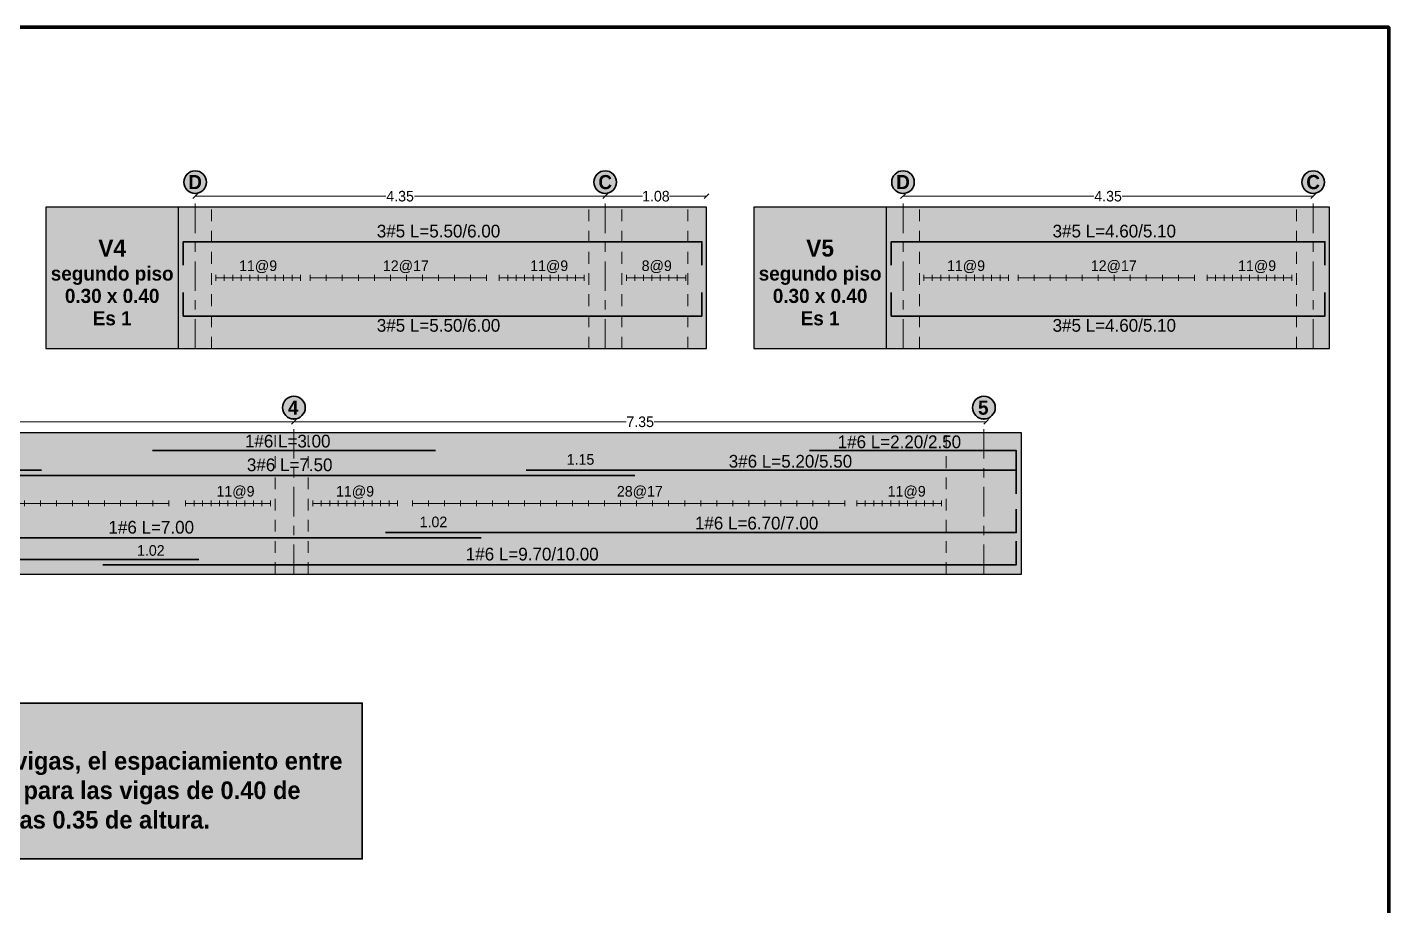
# Model space of a CAD drawing. Header units: metres. Extents: x 187 to 346, y 195 to 238.
# Drawn here: x 331.24 to 345.69, y 221.59 to 230.91 of the extents above; entities that cross this region are included whole.
import ezdxf
from ezdxf.enums import TextEntityAlignment as Align

# ---------------------------------------------------------------- set-up
doc = ezdxf.new("R2010")
doc.units = ezdxf.units.M
doc.linetypes.add('CENTER', pattern=[2, 1.25, -0.25, 0.25, -0.25])
doc.linetypes.add('HIDDEN', pattern=[0.375, 0.25, -0.125])
for name, color, linetype, lineweight, true_color in [('Achu-Sombra 3', 9, 'Continuous', 13, 0xc9c9c9), ('Achu-Sombra 4', 254, 'Continuous', 13, 0xe0e0e0), ('Achu-Sombra 5', 254, 'Continuous', 13, 0xe8e8e8)]:
    doc.layers.add(name, color=color, linetype=linetype, lineweight=lineweight, true_color=true_color)
for name, color, linetype, lineweight in [('Tex-Cuadros', 24, 'Continuous', 35), ('Tex-Tex', 8, 'Continuous', 25), ('¡Despiece-Cotas', 13, 'Continuous', 25), ('¡Despiece-Ejes-Linea', 30, 'CENTER', 9), ('¡Despiece-Estribos', 1, 'Continuous', 13), ('¡Despiece-Nudos', 7, 'HIDDEN', 9), ('¡Despiece-Refuerzo 1', 144, 'Continuous', 35), ('¡Despiece-T-refuerzo', 8, 'Continuous', 25), ('¡Despiece-Título', 7, 'Continuous', 25), ('¡Despiece-Vigas', 8, 'Continuous', 25), ('¡Ejes-Etiqueta', 1, 'Continuous', 30), ('¡Ejes-Linea', 8, 'CENTER', 9), ('¡Ejes-Texto', 7, 'Continuous', 25), ('¡Margen', 152, 'Continuous', 80)]:
    doc.layers.add(name, color=color, linetype=linetype, lineweight=lineweight)
doc.styles.add('Century Gothic', font='GOTHIC.TTF')
doc.styles.add('Century Gothic Gordas', font='GOTHICB.TTF')
doc.styles.add('Cotas', font='GOTHIC.TTF')
doc.dimstyles.new('NINGUNA', dxfattribs={"dimtxt": 0.1125, "dimasz": 0.065, "dimexe": 0.025, "dimexo": 0.075, "dimgap": 0.005, "dimtad": 0, "dimtoh": 1, "dimzin": 4, "dimdsep": 46, "dimtxsty": 'Cotas', "dimblk": 'OBLIQUE', "dimcen": 0, "dimse1": 1, "dimse2": 1, "dimclrd": 256, "dimclre": 256, "dimclrt": 256, "dimadec": 1, "dimazin": 0, "dimtfac": 1.333333, "dimtix": 1, "dimtofl": 0, "dimtmove": 2, "dimatfit": 0, "dimfxl": 1, "dimtolj": 1, "dimtzin": 0, "dimlwd": 9, "dimlwe": 9, "dimarcsym": 0})

# ---------------------------------------------------------------- blocks, each defined once
blk = doc.blocks.new('*U30')
blk.add_solid([(0, 0), (0.3, 0), (0, -2.25), (0.3, -2.25)])
blk = doc.blocks.new('*U22')
blk.add_solid([(0, 0), (10.499, 0), (0, -2.25), (10.499, -2.25)])
blk = doc.blocks.new('*U21')
blk.add_solid([(0, 0), (8.741, 0), (0, -2.25), (8.741, -2.25)])
blk = doc.blocks.new('*U23')
blk.add_solid([(0, 0), (1.2, 0), (0, -2.25), (1.2, -2.25)])
blk = doc.blocks.new('*U12')
blk.add_solid([(0, 0), (0.525, 0), (0, -2.25), (0.525, -2.25)])
blk = doc.blocks.new('Etiqueta Ejes')
at = {"layer": '¡Ejes-Etiqueta', "true_color": 0xe0e0e0}
h = blk.add_hatch(color=254, dxfattribs=at)
h.dxf.hatch_style = 1
edge = h.paths.add_edge_path()
edge.add_arc((0, 0), 0.12, 0, 360)
at = {"layer": '¡Ejes-Etiqueta'}
blk.add_circle((0, 0), 0.12, dxfattribs=at)
blk = doc.blocks.new('_Oblique')
at = {"color": 0, "linetype": 'ByBlock', "lineweight": -2}
blk.add_line((-0.5, -0.5), (0.5, 0.5), dxfattribs=at)
blk = doc.blocks.new('*D413')
at = {"layer": 'Defpoints', "color": 0, "transparency": 16777216}
for p in [(334.073, 226.754), (334.073, 226.723), (341.422, 226.754)]:
    blk.add_point(p, dxfattribs=at)
at = {"layer": '¡Despiece-Cotas', "lineweight": 9, "transparency": 16777216}
for p, q in [((334.073, 226.723), (337.6, 226.723)), ((341.422, 226.723), (337.895, 226.723))]:
    blk.add_line(p, q, dxfattribs=at)
at = {"layer": '¡Despiece-Cotas', "lineweight": 9, "transparency": 16777216, "xscale": 0.05, "yscale": 0.05, "zscale": 0.05, "rotation": 180}
blk.add_blockref('_Oblique', (334.073, 226.723), dxfattribs=at)
at = {"layer": '¡Despiece-Cotas', "lineweight": 9, "transparency": 16777216, "xscale": 0.05, "yscale": 0.05, "zscale": 0.05}
blk.add_blockref('_Oblique', (341.422, 226.723), dxfattribs=at)
at = {"layer": '¡Despiece-Cotas', "transparency": 16777216, "insert": (337.748, 226.723), "char_height": 0.1125, "attachment_point": 5, "style": 'Cotas'}
blk.add_mtext('\\A1;7.35', dxfattribs=at)
blk = doc.blocks.new('*D414')
at = {"layer": 'Defpoints', "color": 0, "transparency": 16777216}
for p in [(327.891, 226.754), (334.073, 226.754), (334.073, 226.723)]:
    blk.add_point(p, dxfattribs=at)
at = {"layer": '¡Despiece-Cotas', "lineweight": 9, "transparency": 16777216}
for p, q in [((327.891, 226.723), (330.833, 226.723)), ((334.073, 226.723), (331.131, 226.723))]:
    blk.add_line(p, q, dxfattribs=at)
at = {"layer": '¡Despiece-Cotas', "lineweight": 9, "transparency": 16777216, "xscale": 0.05, "yscale": 0.05, "zscale": 0.05, "rotation": 180}
blk.add_blockref('_Oblique', (327.891, 226.723), dxfattribs=at)
at = {"layer": '¡Despiece-Cotas', "lineweight": 9, "transparency": 16777216, "xscale": 0.05, "yscale": 0.05, "zscale": 0.05}
blk.add_blockref('_Oblique', (334.073, 226.723), dxfattribs=at)
at = {"layer": '¡Despiece-Cotas', "transparency": 16777216, "insert": (330.982, 226.723), "char_height": 0.1125, "attachment_point": 5, "style": 'Cotas'}
blk.add_mtext('\\A1;6.18', dxfattribs=at)
blk = doc.blocks.new('*D417')
at = {"layer": 'Defpoints', "color": 0, "transparency": 16777216}
for p in [(336.538, 226.323), (336.538, 226.21), (337.692, 226.154)]:
    blk.add_point(p, dxfattribs=at)
at = {"layer": '¡Despiece-Cotas', "transparency": 16777216, "insert": (337.115, 226.323), "char_height": 0.1125, "attachment_point": 5, "style": 'Cotas'}
blk.add_mtext('\\A1;1.15', dxfattribs=at)
blk = doc.blocks.new('*D419')
at = {"layer": 'Defpoints', "color": 0, "transparency": 16777216}
for p in [(332.043, 225.357), (332.043, 225.206), (333.064, 225.263)]:
    blk.add_point(p, dxfattribs=at)
at = {"layer": '¡Despiece-Cotas', "transparency": 16777216, "insert": (332.554, 225.357), "char_height": 0.1125, "attachment_point": 5, "style": 'Cotas'}
blk.add_mtext('\\A1;1.02', dxfattribs=at)
blk = doc.blocks.new('*D420')
at = {"layer": 'Defpoints', "color": 0, "transparency": 16777216}
for p in [(335.046, 225.66), (335.046, 225.548), (336.061, 225.491)]:
    blk.add_point(p, dxfattribs=at)
at = {"layer": '¡Despiece-Cotas', "transparency": 16777216, "insert": (335.554, 225.66), "char_height": 0.1125, "attachment_point": 5, "style": 'Cotas'}
blk.add_mtext('\\A1;1.02', dxfattribs=at)
blk = doc.blocks.new('*D422')
at = {"layer": 'Defpoints', "color": 0, "transparency": 16777216}
for p in [(331.394, 226.323), (331.394, 226.21), (330.189, 226.154)]:
    blk.add_point(p, dxfattribs=at)
at = {"layer": '¡Despiece-Cotas', "transparency": 16777216, "insert": (330.792, 226.323), "char_height": 0.1125, "attachment_point": 5, "style": 'Cotas'}
blk.add_mtext('\\A1;1.20', dxfattribs=at)
blk = doc.blocks.new('*U27')
blk.add_solid([(0, 0), (6.005, 0), (0, -2.25), (6.005, -2.25)])
blk = doc.blocks.new('*U7')
blk.add_solid([(0, 0), (2.115, 0), (0, -2.25), (2.115, -2.25)])
blk = doc.blocks.new('*U29')
blk.add_solid([(0, 0), (1.051, 0), (0, -2.25), (1.051, -2.25)])
blk = doc.blocks.new('Fleje despiece')
at = {"layer": '¡Despiece-Estribos'}
blk.add_line((0, 0.045375), (0, -0.045375), dxfattribs=at)
blk = doc.blocks.new('*U195')
at = {"layer": '¡Despiece-Estribos', "xscale": 0.6666666666666665, "yscale": 0.6666666666666665, "zscale": 0.6666666666666665}
blk.add_blockref('Fleje despiece', (0, 0), dxfattribs=at)
blk = doc.blocks.new('*U196')
at = {"layer": '¡Despiece-Estribos', "color": 0, "linetype": 'ByBlock', "lineweight": -2, "transparency": 16777216}
for p in [(0, 0), (0.09, 0), (0.18, 0), (0.27, 0), (0.36, 0), (0.45, 0), (0.54, 0), (0.63, 0)]:
    blk.add_blockref('*U195', p, dxfattribs=at)
blk = doc.blocks.new('*D407')
at = {"layer": 'Defpoints', "color": 0, "transparency": 16777216}
for p in [(337.377, 229.148), (338.453, 229.118), (338.453, 229.002)]:
    blk.add_point(p, dxfattribs=at)
at = {"layer": '¡Despiece-Cotas', "lineweight": 9, "transparency": 16777216}
for p, q in [((337.377, 229.118), (337.772, 229.118)), ((338.453, 229.118), (338.058, 229.118))]:
    blk.add_line(p, q, dxfattribs=at)
at = {"layer": '¡Despiece-Cotas', "lineweight": 9, "transparency": 16777216, "xscale": 0.05, "yscale": 0.05, "zscale": 0.05, "rotation": 180}
blk.add_blockref('_Oblique', (337.377, 229.118), dxfattribs=at)
at = {"layer": '¡Despiece-Cotas', "lineweight": 9, "transparency": 16777216, "xscale": 0.05, "yscale": 0.05, "zscale": 0.05}
blk.add_blockref('_Oblique', (338.453, 229.118), dxfattribs=at)
at = {"layer": '¡Despiece-Cotas', "transparency": 16777216, "insert": (337.915, 229.118), "char_height": 0.1125, "attachment_point": 5, "style": 'Cotas'}
blk.add_mtext('\\A1;1.08', dxfattribs=at)
blk = doc.blocks.new('*D372')
at = {"layer": 'Defpoints', "color": 0, "transparency": 16777216}
for p in [(337.377, 229.118), (333.024, 229.002), (337.377, 229.002)]:
    blk.add_point(p, dxfattribs=at)
at = {"layer": '¡Despiece-Cotas', "lineweight": 9, "transparency": 16777216}
for p, q in [((333.024, 229.118), (335.049, 229.118)), ((337.377, 229.118), (335.352, 229.118))]:
    blk.add_line(p, q, dxfattribs=at)
at = {"layer": '¡Despiece-Cotas', "lineweight": 9, "transparency": 16777216, "xscale": 0.05, "yscale": 0.05, "zscale": 0.05, "rotation": 180}
blk.add_blockref('_Oblique', (333.024, 229.118), dxfattribs=at)
at = {"layer": '¡Despiece-Cotas', "lineweight": 9, "transparency": 16777216, "xscale": 0.05, "yscale": 0.05, "zscale": 0.05}
blk.add_blockref('_Oblique', (337.377, 229.118), dxfattribs=at)
at = {"layer": '¡Despiece-Cotas', "transparency": 16777216, "insert": (335.2, 229.118), "char_height": 0.1125, "attachment_point": 5, "style": 'Cotas'}
blk.add_mtext('\\A1;4.35', dxfattribs=at)
blk = doc.blocks.new('*U193')
at = {"layer": '¡Despiece-Estribos', "xscale": 0.6666666666666665, "yscale": 0.6666666666666665, "zscale": 0.6666666666666665}
blk.add_blockref('Fleje despiece', (0, 0), dxfattribs=at)
blk = doc.blocks.new('*U194')
at = {"layer": '¡Despiece-Estribos', "color": 0, "linetype": 'ByBlock', "lineweight": -2, "transparency": 16777216}
for p in [(0, 0), (0.09, 0), (0.18, 0), (0.27, 0), (0.36, 0), (0.45, 0), (0.54, 0), (0.63, 0), (0.72, 0), (0.81, 0), (0.9, 0)]:
    blk.add_blockref('*U193', p, dxfattribs=at)
blk = doc.blocks.new('*U223')
at = {"layer": '¡Despiece-Estribos', "xscale": 0.6666666666666665, "yscale": 0.6666666666666665, "zscale": 0.6666666666666665}
blk.add_blockref('Fleje despiece', (0, 0), dxfattribs=at)
blk = doc.blocks.new('*U224')
at = {"layer": '¡Despiece-Estribos', "color": 0, "linetype": 'ByBlock', "lineweight": -2, "transparency": 16777216}
for p in [(0, 0), (0.09, 0), (0.18, 0), (0.27, 0), (0.36, 0), (0.45, 0), (0.54, 0), (0.63, 0), (0.72, 0), (0.81, 0), (0.9, 0)]:
    blk.add_blockref('*U223', p, dxfattribs=at)
blk = doc.blocks.new('*U197')
at = {"layer": '¡Despiece-Estribos', "xscale": 0.6666666666666665, "yscale": 0.6666666666666665, "zscale": 0.6666666666666665}
blk.add_blockref('Fleje despiece', (0, 0), dxfattribs=at)
blk = doc.blocks.new('*U198')
at = {"layer": '¡Despiece-Estribos', "color": 0, "linetype": 'ByBlock', "lineweight": -2, "transparency": 16777216}
for p in [(0, 0), (0.17, 0), (0.34, 0), (0.51, 0), (0.68, 0), (0.85, 0), (1.02, 0), (1.19, 0), (1.36, 0), (1.53, 0), (1.7, 0), (1.87, 0)]:
    blk.add_blockref('*U197', p, dxfattribs=at)
blk = doc.blocks.new('*D373')
at = {"layer": 'Defpoints', "color": 0, "transparency": 16777216}
for p in [(344.891, 229.118), (340.538, 229.002), (344.891, 229.002)]:
    blk.add_point(p, dxfattribs=at)
at = {"layer": '¡Despiece-Cotas', "lineweight": 9, "transparency": 16777216}
for p, q in [((340.538, 229.118), (342.563, 229.118)), ((344.891, 229.118), (342.866, 229.118))]:
    blk.add_line(p, q, dxfattribs=at)
at = {"layer": '¡Despiece-Cotas', "lineweight": 9, "transparency": 16777216, "xscale": 0.05, "yscale": 0.05, "zscale": 0.05, "rotation": 180}
blk.add_blockref('_Oblique', (340.538, 229.118), dxfattribs=at)
at = {"layer": '¡Despiece-Cotas', "lineweight": 9, "transparency": 16777216, "xscale": 0.05, "yscale": 0.05, "zscale": 0.05}
blk.add_blockref('_Oblique', (344.891, 229.118), dxfattribs=at)
at = {"layer": '¡Despiece-Cotas', "transparency": 16777216, "insert": (342.715, 229.118), "char_height": 0.1125, "attachment_point": 5, "style": 'Cotas'}
blk.add_mtext('\\A1;4.35', dxfattribs=at)
blk = doc.blocks.new('*U225')
at = {"layer": '¡Despiece-Estribos', "xscale": 0.6666666666666665, "yscale": 0.6666666666666665, "zscale": 0.6666666666666665}
blk.add_blockref('Fleje despiece', (0, 0), dxfattribs=at)
blk = doc.blocks.new('*U226')
at = {"layer": '¡Despiece-Estribos', "color": 0, "linetype": 'ByBlock', "lineweight": -2, "transparency": 16777216}
for p in [(0, 0), (0.09, 0), (0.18, 0), (0.27, 0), (0.36, 0), (0.45, 0), (0.54, 0), (0.63, 0), (0.72, 0), (0.81, 0), (0.9, 0)]:
    blk.add_blockref('*U225', p, dxfattribs=at)
blk = doc.blocks.new('*U229')
at = {"layer": '¡Despiece-Estribos', "xscale": 0.6666666666666665, "yscale": 0.6666666666666665, "zscale": 0.6666666666666665}
blk.add_blockref('Fleje despiece', (0, 0), dxfattribs=at)
blk = doc.blocks.new('*U230')
at = {"layer": '¡Despiece-Estribos', "color": 0, "linetype": 'ByBlock', "lineweight": -2, "transparency": 16777216}
for p in [(0, 0), (0.09, 0), (0.18, 0), (0.27, 0), (0.36, 0), (0.45, 0), (0.54, 0), (0.63, 0), (0.72, 0), (0.81, 0), (0.9, 0)]:
    blk.add_blockref('*U229', p, dxfattribs=at)
blk = doc.blocks.new('*U227')
at = {"layer": '¡Despiece-Estribos', "xscale": 0.6666666666666665, "yscale": 0.6666666666666665, "zscale": 0.6666666666666665}
blk.add_blockref('Fleje despiece', (0, 0), dxfattribs=at)
blk = doc.blocks.new('*U228')
at = {"layer": '¡Despiece-Estribos', "color": 0, "linetype": 'ByBlock', "lineweight": -2, "transparency": 16777216}
for p in [(0, 0), (0.17, 0), (0.34, 0), (0.51, 0), (0.68, 0), (0.85, 0), (1.02, 0), (1.19, 0), (1.36, 0), (1.53, 0), (1.7, 0), (1.87, 0)]:
    blk.add_blockref('*U227', p, dxfattribs=at)
blk = doc.blocks.new('*U215')
at = {"layer": '¡Despiece-Estribos', "xscale": 0.6666666666666665, "yscale": 0.6666666666666665, "zscale": 0.6666666666666665}
blk.add_blockref('Fleje despiece', (0, 0), dxfattribs=at)
blk = doc.blocks.new('*U216')
at = {"layer": '¡Despiece-Estribos', "color": 0, "linetype": 'ByBlock', "lineweight": -2, "transparency": 16777216}
for p in [(0, 0), (0.09, 0), (0.18, 0), (0.27, 0), (0.36, 0), (0.45, 0), (0.54, 0), (0.63, 0), (0.72, 0), (0.81, 0), (0.9, 0)]:
    blk.add_blockref('*U215', p, dxfattribs=at)
blk = doc.blocks.new('*U217')
at = {"layer": '¡Despiece-Estribos', "xscale": 0.6666666666666665, "yscale": 0.6666666666666665, "zscale": 0.6666666666666665}
blk.add_blockref('Fleje despiece', (0, 0), dxfattribs=at)
blk = doc.blocks.new('*U218')
at = {"layer": '¡Despiece-Estribos', "color": 0, "linetype": 'ByBlock', "lineweight": -2, "transparency": 16777216}
for p in [(0, 0), (0.09, 0), (0.18, 0), (0.27, 0), (0.36, 0), (0.45, 0), (0.54, 0), (0.63, 0), (0.72, 0), (0.81, 0), (0.9, 0)]:
    blk.add_blockref('*U217', p, dxfattribs=at)
blk = doc.blocks.new('*U231')
at = {"layer": '¡Despiece-Estribos', "xscale": 0.6666666666666665, "yscale": 0.6666666666666665, "zscale": 0.6666666666666665}
blk.add_blockref('Fleje despiece', (0, 0), dxfattribs=at)
blk = doc.blocks.new('*U232')
at = {"layer": '¡Despiece-Estribos', "color": 0, "linetype": 'ByBlock', "lineweight": -2, "transparency": 16777216}
for p in [(0, 0), (0.09, 0), (0.18, 0), (0.27, 0), (0.36, 0), (0.45, 0), (0.54, 0), (0.63, 0), (0.72, 0), (0.81, 0), (0.9, 0)]:
    blk.add_blockref('*U231', p, dxfattribs=at)
blk = doc.blocks.new('*U233')
at = {"layer": '¡Despiece-Estribos', "xscale": 0.6666666666666665, "yscale": 0.6666666666666665, "zscale": 0.6666666666666665}
blk.add_blockref('Fleje despiece', (0, 0), dxfattribs=at)
blk = doc.blocks.new('*U234')
at = {"layer": '¡Despiece-Estribos', "color": 0, "linetype": 'ByBlock', "lineweight": -2, "transparency": 16777216}
for p in [(0, 0), (0.17, 0), (0.34, 0), (0.51, 0), (0.68, 0), (0.85, 0), (1.02, 0), (1.19, 0), (1.36, 0), (1.53, 0), (1.7, 0), (1.87, 0), (2.04, 0), (2.21, 0), (2.38, 0), (2.55, 0), (2.72, 0), (2.89, 0), (3.06, 0), (3.23, 0), (3.4, 0), (3.57, 0)]:
    blk.add_blockref('*U233', p, dxfattribs=at)
blk = doc.blocks.new('*U235')
at = {"layer": '¡Despiece-Estribos', "xscale": 0.6666666666666665, "yscale": 0.6666666666666665, "zscale": 0.6666666666666665}
blk.add_blockref('Fleje despiece', (0, 0), dxfattribs=at)
blk = doc.blocks.new('*U236')
at = {"layer": '¡Despiece-Estribos', "color": 0, "linetype": 'ByBlock', "lineweight": -2, "transparency": 16777216}
for p in [(0, 0), (0.17, 0), (0.34, 0), (0.51, 0), (0.68, 0), (0.85, 0), (1.02, 0), (1.19, 0), (1.36, 0), (1.53, 0), (1.7, 0), (1.87, 0), (2.04, 0), (2.21, 0), (2.38, 0), (2.55, 0), (2.72, 0), (2.89, 0), (3.06, 0), (3.23, 0), (3.4, 0), (3.57, 0), (3.74, 0), (3.91, 0), (4.08, 0), (4.25, 0), (4.42, 0), (4.59, 0)]:
    blk.add_blockref('*U235', p, dxfattribs=at)

msp = doc.modelspace()

# ---------------------------------------------------------------- linework, layer by layer
at = {"layer": 'Achu-Sombra 5'}
msp.add_solid([(327.3483, 222.0837), (327.3483, 223.7377), (334.7974, 222.0837), (334.7974, 223.7377)], dxfattribs=at)
at = {"layer": 'Tex-Cuadros'}
msp.add_lwpolyline([(327.3483, 222.0837), (327.3483, 223.7377), (334.7974, 223.7377), (334.7974, 222.0837)], close=True, dxfattribs=at)
at = {"layer": '¡Despiece-Ejes-Linea', "ltscale": 0.25}
for p, q in [((333.0238, 227.5018), (333.0238, 229.1484)), ((337.377, 227.5018), (337.377, 229.1484)), ((340.5382, 227.5018), (340.5382, 229.1484)), ((344.8914, 227.5018), (344.8914, 229.1484))]:
    msp.add_line(p, q, dxfattribs=at)
at = {"layer": '¡Despiece-Estribos'}
for p, q in [((334.1439, 228.2518), (333.2439, 228.2518)), ((336.1165, 228.2518), (334.2465, 228.2518)), ((337.152, 228.2518), (336.252, 228.2518)), ((338.232, 228.2518), (337.602, 228.2518)), ((341.6583, 228.2518), (340.7583, 228.2518)), ((343.6309, 228.2518), (341.7609, 228.2518)), ((344.6664, 228.2518), (343.7664, 228.2518)), ((332.7435, 225.8574), (329.1735, 225.8574)), ((333.8229, 225.8574), (332.9229, 225.8574)), ((335.1729, 225.8574), (334.2729, 225.8574)), ((339.9206, 225.8574), (335.3306, 225.8574)), ((340.9471, 225.8574), (340.0471, 225.8574))]:
    msp.add_line(p, q, dxfattribs=at)
at = {"layer": '¡Despiece-Nudos', "ltscale": 0.5}
for p, q in [((333.1988, 227.5018), (333.1988, 229.0018)), ((337.202, 227.5018), (337.202, 229.0018)), ((337.552, 227.5018), (337.552, 229.0018)), ((338.2529, 227.5018), (338.2529, 229.0018)), ((338.2529, 227.5018), (338.2529, 229.0018)), ((340.7132, 227.5018), (340.7132, 229.0018)), ((344.7164, 227.5018), (344.7164, 229.0018)), ((345.0664, 227.5018), (345.0664, 229.0018)), ((333.8729, 225.1074), (333.8729, 226.6074)), ((334.2229, 225.1074), (334.2229, 226.6074)), ((340.9971, 225.1074), (340.9971, 226.6074))]:
    msp.add_line(p, q, dxfattribs=at)
at = {"layer": '¡Despiece-Refuerzo 1'}
for p, q in [((332.5713, 226.4177), (335.5745, 226.4177)), ((331.3939, 226.2105), (323.8906, 226.2105)), ((337.6924, 226.1535), (330.1893, 226.1535)), ((329.063, 225.4906), (336.0612, 225.4906)), ((325.5687, 225.2628), (333.0644, 225.2628)), ((332.0432, 225.2058), (341.7408, 225.2058))]:
    msp.add_line(p, q, dxfattribs=at)
for points in [[(338.4029, 228.3849), (338.4029, 228.6349), (332.8988, 228.6349), (332.8988, 228.3849)], [(345.0164, 228.3849), (345.0164, 228.6349), (340.4132, 228.6349), (340.4132, 228.3849)], [(338.4029, 228.0964), (338.4029, 227.8464), (332.8988, 227.8464), (332.8988, 228.0964)], [(345.0164, 228.0964), (345.0164, 227.8464), (340.4132, 227.8464), (340.4132, 228.0964)], [(339.5451, 226.4185), (341.7408, 226.4185), (341.7408, 226.1685)], [(336.5378, 226.2105), (341.7408, 226.2105), (341.7408, 225.9605)], [(335.0458, 225.5476), (341.7408, 225.5476), (341.7408, 225.7976)], [(337.4005, 225.2058), (341.7408, 225.2058), (341.7408, 225.4558)]]:
    msp.add_lwpolyline(points, dxfattribs=at)
at = {"layer": '¡Despiece-Vigas'}
for p, q in [((332.8488, 227.5018), (332.8488, 229.0018)), ((332.8488, 227.5018), (332.8488, 229.0018)), ((340.3632, 227.5018), (340.3632, 229.0018)), ((340.3632, 227.5018), (340.3632, 229.0018))]:
    msp.add_line(p, q, dxfattribs=at)
for points in [[(331.4385, 227.5018), (338.4529, 227.5018), (338.4529, 229.0018), (331.4385, 229.0018)], [(338.9529, 227.5018), (345.0664, 227.5018), (345.0664, 229.0018), (338.9529, 229.0018)], [(319.4294, 225.1074), (341.7971, 225.1074), (341.7971, 226.6074), (319.4294, 226.6074)]]:
    msp.add_lwpolyline(points, close=True, dxfattribs=at)
at = {"layer": '¡Ejes-Linea', "ltscale": 0.25}
for p, q in [((334.0729, 225.1074), (334.0729, 226.754)), ((341.3971, 225.1074), (341.3971, 226.754))]:
    msp.add_line(p, q, dxfattribs=at)
at = {"layer": '¡Margen', "flags": 128}
msp.add_lwpolyline([(345.6943, 194.7978), (345.6943, 230.9122), (295.4443, 230.9122), (295.4443, 194.7978)], close=True, dxfattribs=at)

# ---------------------------------------------------------------- block references
at = {"layer": 'Achu-Sombra 3', "yscale": 0.6666666666666665, "zscale": 0.6666666666666665}
for name, p, xscale in [('*U12', (333.1988, 229.0018), -0.6666666666666665), ('*U12', (337.552, 229.0018), -0.6666666666666665), ('*U30', (338.4529, 229.0018), -0.6666666666666665), ('*U12', (340.7132, 229.0018), -0.6666666666666665), ('*U12', (345.0664, 229.0018), -0.6666666666666665), ('*U12', (333.8729, 226.6074), 0.6666666666666665), ('*U23', (340.9971, 226.6074), 0.6666666666666665)]:
    msp.add_blockref(name, p, dxfattribs=dict(at, xscale=xscale))
at = {"layer": 'Achu-Sombra 4', "yscale": 0.6666666666666665, "zscale": 0.6666666666666665}
for name, p, xscale in [('*U27', (333.1988, 229.0018), 0.6666666666666665), ('*U29', (337.552, 229.0018), 0.6666666666666665), ('*U27', (340.7132, 229.0018), 0.6666666666666665), ('*U21', (333.8729, 226.6074), -0.6666666666666665), ('*U22', (340.9971, 226.6074), -0.6666666666666665)]:
    msp.add_blockref(name, p, dxfattribs=dict(at, xscale=xscale))
at = {"layer": 'Achu-Sombra 5', "xscale": 0.6666666666666665, "yscale": 0.6666666666666665, "zscale": 0.6666666666666665}
for p in [(331.4385, 229.0018), (338.9529, 229.0018)]:
    msp.add_blockref('*U7', p, dxfattribs=at)
at = {"layer": '¡Despiece-Estribos'}
for name, p in [('*U224', (333.2439, 228.2518)), ('*U198', (334.2465, 228.2518)), ('*U194', (336.252, 228.2518)), ('*U196', (337.602, 228.2518)), ('*U230', (340.7583, 228.2518)), ('*U228', (341.7609, 228.2518)), ('*U226', (343.7664, 228.2518)), ('*U234', (329.1735, 225.8574)), ('*U218', (332.9229, 225.8574)), ('*U232', (334.2729, 225.8574)), ('*U236', (335.3306, 225.8574)), ('*U216', (340.0471, 225.8574))]:
    msp.add_blockref(name, p, dxfattribs=at)
at = {"layer": '¡Ejes-Etiqueta'}
for p in [(333.0238, 229.2684), (337.377, 229.2684), (340.5382, 229.2684), (344.8914, 229.2684)]:
    msp.add_blockref('Etiqueta Ejes', p, dxfattribs=at)
at = {"layer": '¡Ejes-Etiqueta', "xscale": -1}
for p in [(334.0729, 226.874), (341.3971, 226.874)]:
    msp.add_blockref('Etiqueta Ejes', p, dxfattribs=at)

# ---------------------------------------------------------------- texts
at = {"layer": 'Tex-Tex', "insert": (327.7462, 223.5311), "char_height": 0.1875, "attachment_point": 1, "style": 'Century Gothic'}
msp.add_mtext_dynamic_manual_height_columns('{\\fCentury Gothic|b1|i0|c0|p34;Nota: \\PEn las zonas de traslapo de vigas, el espaciamiento entre flejes se debe ajustar a 9 cm para las vigas de 0.40 de altura o a 7.5 cm para las vigas 0.35 de altura.}', width=7.051278, gutter_width=0.625, heights=[1.7603], dxfattribs=at)
at = {"layer": '¡Despiece-Estribos', "style": 'Century Gothic'}
for s, p in [('11@9', (333.6926, 228.3242)), ('12@17', (335.2613, 228.3242)), ('11@9', (336.7821, 228.3242)), ('8@9', (337.9241, 228.3242)), ('11@9', (341.2071, 228.3242)), ('12@17', (342.7757, 228.3242)), ('11@9', (344.2965, 228.3242)), ('11@9', (333.453, 225.9299)), ('11@9', (334.7216, 225.9299)), ('28@17', (337.7451, 225.9299)), ('11@9', (340.5772, 225.9299))]:
    msp.add_text(s, height=0.1125, rotation=0.00299, dxfattribs=at).set_placement(p, align=Align.CENTER)
at = {"layer": '¡Despiece-T-refuerzo', "style": 'Century Gothic'}
for s, rotation, p in [('3#5 L=5.50/6.00', 0.00299, (335.6077, 228.6809)), ('3#5 L=4.60/5.10', 0.00299, (342.781, 228.6809)), ('3#5 L=5.50/6.00', 359.99701, (335.6077, 227.6799)), ('3#5 L=4.60/5.10', 359.99701, (342.7809, 227.6799)), ('1#6 L=3.00', 0.00299, (334.0069, 226.4509)), ('1#6 L=2.20/2.50', 359.99701, (340.4996, 226.4434)), ('3#6 L=7.50', 359.99701, (334.0278, 226.1996)), ('3#6 L=5.20/5.50', 359.99701, (339.3434, 226.2372)), ('1#6 L=7.00', 0.00299, (332.5585, 225.5367)), ('1#6 L=6.70/7.00', 359.99701, (338.984, 225.5808)), ('1#6 L=9.70/10.00', 0.00299, (336.6024, 225.2519))]:
    msp.add_text(s, height=0.135, rotation=rotation, dxfattribs=at).set_placement(p, align=Align.CENTER)
at = {"layer": '¡Despiece-Título', "char_height": 0.3, "attachment_point": 5, "style": 'Century Gothic Gordas'}
for s, insert in [('\\pxsm0.95;{\\H0.6x;V4\\H1.25001x;\\P\\H0.66666x;segundo piso\\P0.30 x 0.40\\P\\ps*;Es 1}', (332.1436, 228.2018)), ('\\pxsm0.95;{\\H0.6x;V5\\H1.25001x;\\P\\H0.66666x;segundo piso\\P0.30 x 0.40\\P\\ps*;Es 1}', (339.6581, 228.2018))]:
    msp.add_mtext_dynamic_manual_height_columns(s, width=2.583588, gutter_width=0.625, heights=[0], dxfattribs=dict(at, insert=insert))
at = {"layer": '¡Ejes-Texto', "style": 'Century Gothic Gordas'}
for s, p in [('D', (333.0238, 229.2684)), ('C', (337.377, 229.2684)), ('D', (340.5382, 229.2684)), ('C', (344.8914, 229.2684))]:
    msp.add_text(s, height=0.15, dxfattribs=at).set_placement(p, align=Align.MIDDLE_CENTER)
for s, p in [('4', (334.0651, 226.874)), ('5', (341.39, 226.874))]:
    msp.add_text(s, height=0.15, rotation=360, dxfattribs=at).set_placement(p, align=Align.MIDDLE_CENTER)

# ---------------------------------------------------------------- dimensions: what is measured, and where the dimension line sits
at = {"layer": '¡Despiece-Cotas'}
for base, p1, p2, override, picture, middle in [((337.377, 229.1179), (333.0238, 229.0018), (337.377, 229.0018), {"dimasz": 0.05}, '*D372', (335.2004, 229.1179)), ((338.4529, 229.1179), (337.377, 229.1484), (338.4529, 229.0018), {"dimtxt": 0.1125, "dimasz": 0.05}, '*D407', (337.915, 229.1179)), ((344.8914, 229.1179), (340.5382, 229.0018), (344.8914, 229.0018), {"dimasz": 0.05}, '*D373', (342.7148, 229.1179)), ((334.0729, 226.7235), (327.8907, 226.754), (334.0729, 226.754), {"dimtxt": 0.1125, "dimasz": 0.05}, '*D414', (330.9818, 226.7235))]:
    dim = msp.add_linear_dim(base=base, p1=p1, p2=p2, dimstyle='NINGUNA', override=override, dxfattribs=at)
    dim.commit()
    dim.dimension.update_dxf_attribs({"geometry": picture, "text_midpoint": middle})
for base, p1, p2, override, picture, middle in [((334.0729, 226.7235), (341.4221, 226.754), (334.0729, 226.754), {"dimtxt": 0.1125, "dimasz": 0.05}, '*D413', (337.7475, 226.7235)), ((331.3939, 226.3226), (330.1893, 226.1535), (331.3939, 226.2105), {"dimasz": 0.05, "dimsd1": 1, "dimsd2": 1}, '*D422', (330.7916, 226.3226)), ((336.5378, 226.3226), (337.6924, 226.1535), (336.5378, 226.2105), {"dimasz": 0.05, "dimsd1": 1, "dimsd2": 1}, '*D417', (337.1151, 226.3226)), ((335.0458, 225.6597), (336.0612, 225.4906), (335.0458, 225.5476), {"dimasz": 0.05, "dimsd1": 1, "dimsd2": 1}, '*D420', (335.5535, 225.6597)), ((332.0432, 225.3569), (333.0644, 225.2628), (332.0432, 225.2058), {"dimasz": 0.05, "dimsd1": 1, "dimsd2": 1}, '*D419', (332.5538, 225.3569))]:
    dim = msp.add_linear_dim(base=base, p1=p1, p2=p2, angle=180, dimstyle='NINGUNA', override=override, dxfattribs=at)
    dim.commit()
    dim.dimension.update_dxf_attribs({"geometry": picture, "text_midpoint": middle})

doc.saveas('drawing.dxf')
